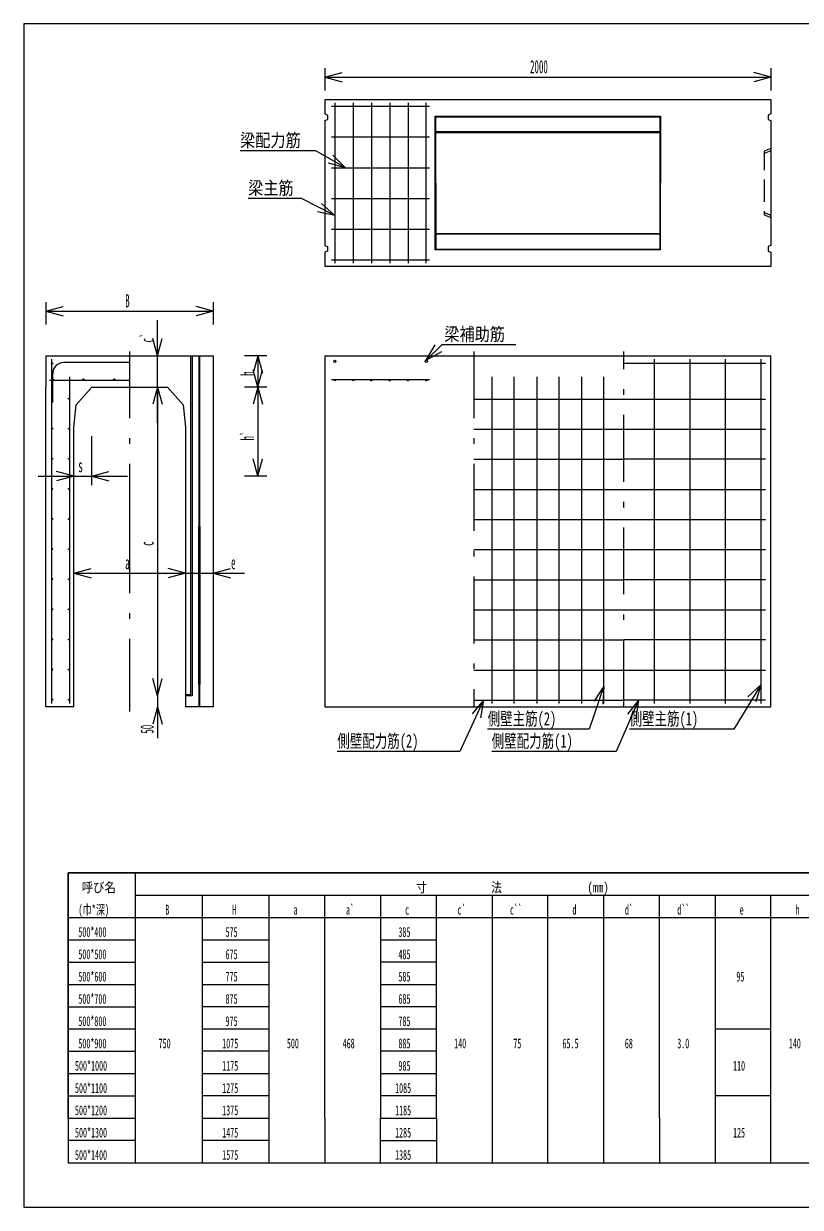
# Model space of a CAD drawing. Units: millimetres, scale not verified. Extents: x 255 to 7715, y 190 to 5500.
# Drawn here: x 255 to 3737, y 190 to 5500 of the extents above; entities that cross this region are included whole.
import ezdxf
from ezdxf.enums import TextEntityAlignment as Align

# ---------------------------------------------------------------- set-up
doc = ezdxf.new("R2010")
doc.units = ezdxf.units.MM
doc.header["$LTSCALE"] = 10
doc.linetypes.add('USER1', pattern=[50.5, 30, -9, 2.5, -9])
doc.linetypes.add('USER2', pattern=[12.6, 8.4, -4.2])
for name, color, linetype, lineweight in [('1', 7, 'Continuous', 18), ('10', 3, 'Continuous', 18), ('17', 7, 'Continuous', 18), ('18', 7, 'Continuous', 18), ('2', 7, 'Continuous', 18), ('6', 7, 'Continuous', 18), ('8', 6, 'Continuous', 18)]:
    doc.layers.add(name, color=color, linetype=linetype, lineweight=lineweight)
doc.styles.add('ＭＳ ゴシック', font='')
doc.styles.get('ＭＳ ゴシック').set_extended_font_data('MS Gothic')

msp = doc.modelspace()

# ---------------------------------------------------------------- linework, layer by layer
at = {"layer": '1'}
for p, q in [((255, 5500), (255, 190)), ((7715, 5500), (255, 5500)), ((1605, 5300), (1605, 5200)), ((1605, 5260), (1682.27, 5280.71)), ((1605, 5260), (3605, 5260)), ((1605, 5260), (1682.27, 5239.29)), ((3605, 5260), (3527.73, 5280.71)), ((3605, 5260), (3527.73, 5239.29)), ((3605, 5300), (3605, 5200)), ((1605, 5160), (3605, 5160)), ((1605, 5160), (1605, 5095)), ((3605, 5160), (3605, 5095)), ((1605, 5095), (1617, 5090)), ((1605, 5065), (1617, 5070)), ((1605, 5065), (1605, 4785)), ((1617, 5090), (1617, 5070)), ((2099.5, 4785), (2099.5, 5085)), ((2099.5, 5085), (3110.5, 5085)), ((2102.5, 4785), (2102.5, 5082)), ((2102.5, 5082), (3107.5, 5082)), ((3107.5, 5082), (3107.5, 4785)), ((3110.5, 5085), (3110.5, 4785)), ((3605, 5095), (3593, 5090)), ((3593, 5090), (3593, 5070)), ((3593, 5070), (3605, 5065)), ((3605, 5065), (3605, 4785)), ((3107.5, 5015), (2102.5, 5015)), ((2102.5, 5012), (3107.5, 5012)), ((1605, 4785), (1605, 4505)), ((2099.5, 4485), (2099.5, 4785)), ((2102.5, 4785), (2102.5, 4488)), ((3107.5, 4785), (3107.5, 4488)), ((3110.5, 4485), (3110.5, 4785)), ((3605, 4785), (3605, 4505)), ((2102.5, 4558), (3107.5, 4558)), ((3107.5, 4555), (2102.5, 4555)), ((1605, 4505), (1617, 4500)), ((1617, 4480), (1605, 4475)), ((1605, 4475), (1605, 4410)), ((1617, 4500), (1617, 4480)), ((3110.5, 4485), (2099.5, 4485)), ((2102.5, 4488), (3107.5, 4488)), ((3605, 4505), (3593, 4500)), ((3593, 4500), (3593, 4480)), ((3593, 4480), (3605, 4475)), ((3605, 4475), (3605, 4410)), ((3605, 4410), (1605, 4410)), ((355, 4250), (355, 4150)), ((1105, 4250), (1105, 4150)), ((355, 4210), (432.27, 4230.71)), ((355, 4210), (1105, 4210)), ((355, 4210), (432.27, 4189.29)), ((1105, 4210), (1027.73, 4230.71)), ((1105, 4210), (1027.73, 4189.29)), ((855, 3710), (855, 4170)), ((855, 4010), (834.29, 4087.27)), ((855, 4010), (875.71, 4087.27)), ((2060, 3990), (2130.49, 4060)), ((2060, 3990), (2100.24, 4059.14)), ((2130.49, 4060), (2460.64, 4060)), ((355, 4010), (1105, 4010)), ((355, 4010), (355, 3870)), ((1005, 3245), (1005, 4010)), ((1010, 4010), (1010, 3245)), ((1040, 4010), (1040, 3245)), ((1045, 3245), (1045, 4010)), ((1105, 4010), (1105, 3870)), ((1345, 4010), (1245, 4010)), ((1305, 4010), (1284.29, 3932.73)), ((1305, 4010), (1305, 3870)), ((1305, 4010), (1325.71, 3932.73)), ((1605, 4010), (3605, 4010)), ((1605, 4010), (1605, 3135)), ((2060, 3990), (2129.42, 4029.76)), ((3605, 3135), (3605, 4010)), ((385, 3800), (385, 3930)), ((730, 3980), (435, 3980)), ((1305, 3870), (1284.29, 3947.27)), ((1305, 3870), (1325.71, 3947.27)), ((355, 2435), (355, 3870)), ((490, 3790), (560, 3870)), ((560, 3870), (900, 3870)), ((855, 3870), (834.29, 3792.73)), ((855, 3870), (834.29, 3792.73)), ((855, 3870), (875.71, 3792.73)), ((855, 3870), (855, 2485)), ((855, 3870), (875.71, 3792.73)), ((900, 3870), (970, 3790)), ((1105, 3870), (1105, 2435)), ((1345, 3870), (1245, 3870)), ((1345, 3870), (1245, 3870)), ((1305, 3870), (1284.29, 3792.73)), ((1305, 3870), (1305, 3470)), ((1305, 3870), (1325.71, 3792.73)), ((480, 3690), (490, 3790)), ((970, 3790), (980, 3690)), ((480, 2535), (480, 3690)), ((980, 3690), (980, 2535)), ((480, 3430), (480, 3650)), ((560, 3430), (560, 3650)), ((1305, 3470), (1284.29, 3547.27)), ((1305, 3470), (1325.71, 3547.27)), ((320, 3470), (720, 3470)), ((480, 3470), (402.73, 3490.71)), ((480, 3470), (402.73, 3449.29)), ((560, 3470), (637.27, 3490.71)), ((560, 3470), (637.27, 3449.29)), ((1345, 3470), (1245, 3470)), ((1005, 2535), (1005, 3245)), ((1010, 3245), (1010, 2535)), ((1040, 2535), (1040, 3245)), ((1045, 3245), (1045, 2535)), ((1605, 3135), (1605, 2435)), ((3605, 2435), (3605, 3135)), ((480, 3035), (557.27, 3055.71)), ((480, 3035), (980, 3035)), ((480, 3035), (557.27, 3014.29)), ((820, 3035), (1245, 3035)), ((980, 3035), (902.73, 3055.71)), ((980, 3035), (902.73, 3055.71)), ((980, 3035), (902.73, 3014.29)), ((980, 3035), (902.73, 3014.29)), ((1105, 3035), (1182.27, 3055.71)), ((1105, 3035), (1182.27, 3014.29)), ((855, 2645), (855, 2295)), ((855, 2485), (834.29, 2562.27)), ((855, 2485), (834.29, 2562.27)), ((855, 2485), (875.71, 2562.27)), ((855, 2485), (875.71, 2562.27)), ((480, 2435), (480, 2535)), ((980, 2535), (980, 2435)), ((1005, 2490), (1005, 2535)), ((1010, 2535), (1010, 2485)), ((1040, 2535), (1040, 2435)), ((1045, 2435), (1045, 2535)), ((980, 2490), (1005, 2490)), ((1010, 2485), (980, 2485)), ((480, 2435), (355, 2435)), ((855, 2435), (834.29, 2357.73)), ((855, 2435), (875.71, 2357.73)), ((1105, 2435), (980, 2435)), ((1605, 2435), (3605, 2435)), ((455, 1690), (5855, 1690)), ((455, 590), (455, 1690)), ((455, 1690), (455, 390)), ((5855, 1690), (455, 1690)), ((755, 1690), (755, 590)), ((755, 1690), (755, 590)), ((755, 1590), (4355, 1590)), ((1055, 1590), (1055, 590)), ((1355, 590), (1355, 1590)), ((1605, 590), (1605, 1590)), ((1855, 1590), (1855, 590)), ((2105, 590), (2105, 1590)), ((2355, 1590), (2355, 590)), ((2605, 590), (2605, 1590)), ((2855, 1590), (2855, 590)), ((3105, 590), (3105, 1590)), ((3355, 1590), (3355, 590)), ((3605, 590), (3605, 1590)), ((455, 1490), (5855, 1490)), ((455, 1490), (5855, 1490)), ((455, 1390), (755, 1390)), ((1055, 1390), (1355, 1390)), ((1855, 1390), (2105, 1390)), ((455, 1290), (755, 1290)), ((1055, 1290), (1355, 1290)), ((2105, 1290), (1855, 1290)), ((455, 1190), (755, 1190)), ((1055, 1190), (1355, 1190)), ((1855, 1190), (2105, 1190)), ((455, 1090), (755, 1090)), ((1355, 1090), (1055, 1090)), ((2105, 1090), (1855, 1090)), ((455, 990), (755, 990)), ((1055, 990), (1355, 990)), ((1855, 990), (2105, 990)), ((3355, 990), (3605, 990)), ((455, 890), (755, 890)), ((1355, 890), (1055, 890)), ((2105, 890), (1855, 890)), ((455, 790), (755, 790)), ((1055, 790), (1355, 790)), ((1855, 790), (2105, 790)), ((455, 690), (755, 690)), ((1355, 690), (1055, 690)), ((2105, 690), (1855, 690)), ((3605, 690), (3355, 690)), ((455, 590), (755, 590)), ((755, 590), (755, 390)), ((1055, 590), (1055, 390)), ((1055, 590), (1355, 590)), ((1355, 390), (1355, 590)), ((1605, 590), (1605, 390)), ((1855, 390), (1855, 590)), ((1855, 590), (2105, 590)), ((2105, 590), (2105, 390)), ((2355, 590), (2355, 390)), ((2605, 390), (2605, 590)), ((2855, 590), (2855, 390)), ((3105, 590), (3105, 390)), ((3355, 590), (3355, 390)), ((3605, 390), (3605, 590)), ((755, 490), (455, 490)), ((1355, 490), (1055, 490)), ((1855, 490), (2105, 490)), ((455, 390), (5855, 390)), ((255, 190), (7715, 190))]:
    msp.add_line(p, q, dxfattribs=at)
at = {"layer": '1', "linetype": 'USER2'}
for p, q in [((3605, 4940), (3575, 4927.5)), ((3605, 4930), (3575, 4917.5)), ((3575, 4927.5), (3575, 4785)), ((3575, 4785), (3575, 4642.5)), ((3605, 4640), (3575, 4652.5)), ((3575, 4642.5), (3605, 4630))]:
    msp.add_line(p, q, dxfattribs=at)
at = {"layer": '1', "linetype": 'USER1'}
for p, q in [((730, 4030), (730, 3245)), ((2273, 4030), (2273, 2435)), ((2945, 2435), (2945, 4030)), ((730, 3245), (730, 2535)), ((730, 2535), (730, 2415))]:
    msp.add_line(p, q, dxfattribs=at)
at = {"layer": '1'}
for centre in [(1650, 3985), (2060, 3985)]:
    msp.add_circle(centre, 5, dxfattribs=at)
msp.add_arc((435, 3930), 50, 90, 180, dxfattribs=at)
at = {"layer": '10'}
for p, q in [((1650, 5145), (1650, 4425)), ((1732, 5145), (1732, 4425)), ((1814, 5145), (1814, 4425)), ((1896, 5145), (1896, 4425)), ((1978, 5145), (1978, 4425)), ((2060, 4425), (2060, 5145)), ((1500.17, 4716), (1261.3, 4716)), ((1650, 4638.76), (1500.17, 4716)), ((1650, 4638.76), (1590.8, 4692.57)), ((1650, 4638.76), (1571.83, 4655.77)), ((370, 3900), (730, 3900)), ((460, 3916), (460, 2450)), ((2354, 3916), (2354, 2450)), ((2454.5, 2450), (2454.5, 3916)), ((2555, 3916), (2555, 2450)), ((2655.5, 2450), (2655.5, 3916)), ((2756, 3916), (2756, 2450)), ((2856.5, 2450), (2856.5, 3916)), ((2856.5, 2527.69), (2790.24, 2335)), ((2856.5, 2527.69), (2811.79, 2461.35)), ((2856.5, 2527.69), (2850.95, 2447.88)), ((2790.24, 2335), (2335, 2335))]:
    msp.add_line(p, q, dxfattribs=at)
for centre in [(1650, 3900), (1732, 3900), (1814, 3900), (1896, 3900), (1978, 3900), (2060, 3900)]:
    msp.add_circle(centre, 3, dxfattribs=at)
at = {"layer": '17'}
for p, q in [((2945, 3816), (3580, 3816)), ((2945, 3680.9), (3580, 3680.9)), ((3580, 3545.8), (2945, 3545.8)), ((2945, 3410.7), (3580, 3410.7)), ((2945, 3275.6), (3580, 3275.6)), ((2945, 3140.5), (3580, 3140.5)), ((3580, 3005.4), (2945, 3005.4)), ((2945, 2870.3), (3580, 2870.3)), ((3580, 2735.2), (2945, 2735.2)), ((2945, 2600.1), (3580, 2600.1)), ((3011.66, 2465), (2911.44, 2235)), ((3580, 2465), (2945, 2465)), ((3011.66, 2465), (2961.81, 2402.43)), ((3011.66, 2465), (2999.77, 2385.89)), ((2911.44, 2235), (2353.1, 2235))]:
    msp.add_line(p, q, dxfattribs=at)
for centre in [(382.5, 3975), (382.5, 3818.5), (382.5, 3683.4), (382.5, 3548.3), (382.5, 3413.2), (382.5, 3278.1), (382.5, 3143), (382.5, 3007.9), (382.5, 2872.8), (382.5, 2737.7), (382.5, 2602.6), (382.5, 2467.5)]:
    msp.add_circle(centre, 2.5, dxfattribs=at)
at = {"layer": '18'}
for p, q in [((380, 3995), (380, 2450)), ((3082.4, 2450), (3082.4, 3995)), ((3241.6, 3995), (3241.6, 2450)), ((3400.8, 2450), (3400.8, 3995)), ((3560, 3995), (3560, 2450)), ((3560, 2534.68), (3438.19, 2335)), ((3560, 2534.68), (3502.08, 2479.5)), ((3560, 2534.68), (3537.43, 2457.93)), ((3438.19, 2335), (2971.13, 2335))]:
    msp.add_line(p, q, dxfattribs=at)
at = {"layer": '2'}
msp.add_line((2945, 3977.5), (3580, 3977.5), dxfattribs=at)
at = {"layer": '6'}
for p, q in [((1635, 5130), (2075, 5130)), ((1635, 4992), (2075, 4992)), ((1565, 4930), (1225, 4930)), ((1698.29, 4854), (1565, 4930)), ((1698.29, 4854), (1641.41, 4910.26)), ((1698.29, 4854), (1620.9, 4874.29)), ((1635, 4854), (2075, 4854)), ((1635, 4716), (2075, 4716)), ((1635, 4578), (2075, 4578)), ((1635, 4440), (2075, 4440)), ((1635, 3903), (2075, 3903))]:
    msp.add_line(p, q, dxfattribs=at)
for centre in [(385, 3903), (523, 3903), (661, 3903)]:
    msp.add_circle(centre, 3, dxfattribs=at)
at = {"layer": '8'}
for p, q in [((2273, 3816), (2945, 3816)), ((2273, 3680.9), (2945, 3680.9)), ((2273, 3545.8), (2945, 3545.8)), ((2273, 3410.7), (2945, 3410.7)), ((2273, 3275.6), (2945, 3275.6)), ((2273, 3140.5), (2945, 3140.5)), ((2273, 3005.4), (2945, 3005.4)), ((2273, 2870.3), (2945, 2870.3)), ((2273, 2735.2), (2945, 2735.2)), ((2273, 2600.1), (2945, 2600.1)), ((2317.1, 2465), (2209.88, 2235)), ((2317.1, 2465), (2265.68, 2403.71)), ((2273, 2465), (2945, 2465)), ((2317.1, 2465), (2303.22, 2386.21)), ((2209.88, 2235), (1660.87, 2235))]:
    msp.add_line(p, q, dxfattribs=at)
for centre in [(458, 3818), (458, 3682.9), (458, 3547.8), (458, 3412.7), (458, 3277.6), (458, 3142.5), (458, 3007.4), (458, 2872.3), (458, 2737.2), (458, 2602.1), (458, 2467)]:
    msp.add_circle(centre, 2, dxfattribs=at)

# ---------------------------------------------------------------- texts
at = {"layer": '1', "style": 'ＭＳ ゴシック'}
for s, height, width, p in [('2000', 58.65, 0.5, (2525, 5260)), ('B', 58.65, 0.5, (710, 4210)), ('梁補助筋', 58.65, 0.85, (2140.64, 4060)), ('s', 58.65, 0.5, (500, 3470)), ('a', 58.65, 0.5, (710, 3035)), ('e', 58.65, 0.5, (1185, 3035)), ('呼び名', 43.99, 0.85, (515, 1590)), ('寸\u3000\u3000    \u3000\u3000法\u3000        \u3000\u3000\u3000(mm)', 43.99, 0.8, (2015, 1590)), ('(巾*深)', 43.99, 0.65, (500, 1490)), ('B', 43.99, 0.5, (890, 1490)), ('H', 43.99, 0.5, (1190, 1490)), ('a`', 43.99, 0.5, (1700, 1490)), ('c`', 43.99, 0.5, (2200, 1490)), ('c``', 43.99, 0.5, (2435, 1490)), ('d', 43.99, 0.5, (2715, 1490)), ('d`', 43.99, 0.5, (2950, 1490)), ('d``', 43.99, 0.5, (3185, 1490)), ('h', 43.99, 0.5, (3715, 1490)), ('a', 43.99, 0.5, (1465, 1490)), ('c', 43.99, 0.5, (1965, 1490)), ('e', 43.99, 0.5, (3465, 1490)), ('500*400', 43.99, 0.5, (500, 1390)), ('575', 43.99, 0.5, (1160, 1390)), ('385', 43.99, 0.5, (1935, 1390)), ('500*500', 43.99, 0.5, (500, 1290)), ('675', 43.99, 0.5, (1160, 1290)), ('485', 43.99, 0.5, (1935, 1290)), ('500*600', 43.99, 0.5, (500, 1190)), ('775', 43.99, 0.5, (1160, 1190)), ('585', 43.99, 0.5, (1935, 1190)), ('95', 43.99, 0.5, (3450, 1190)), ('500*700', 43.99, 0.5, (500, 1090)), ('875', 43.99, 0.5, (1160, 1090)), ('685', 43.99, 0.5, (1935, 1090)), ('500*800', 43.99, 0.5, (500, 990)), ('975', 43.99, 0.5, (1160, 990)), ('785', 43.99, 0.5, (1935, 990)), ('500*900', 43.99, 0.5, (500, 890)), ('750', 43.99, 0.5, (860, 890)), ('1075', 43.99, 0.5, (1145, 890)), ('500', 43.99, 0.5, (1435, 890)), ('468', 43.99, 0.5, (1685, 890)), ('885', 43.99, 0.5, (1935, 890)), ('140', 43.99, 0.5, (2185, 890)), ('75', 43.99, 0.5, (2450, 890)), ('65.5', 43.99, 0.55, (2670, 890)), ('68', 43.99, 0.5, (2950, 890)), ('3.0', 43.99, 0.6, (3185, 890)), ('140', 43.99, 0.5, (3685, 890)), ('500*1000', 43.99, 0.5, (485, 790)), ('1175', 43.99, 0.5, (1145, 790)), ('985', 43.99, 0.5, (1935, 790)), ('110', 43.99, 0.5, (3435, 790)), ('500*1100', 43.99, 0.5, (485, 690)), ('1275', 43.99, 0.5, (1145, 690)), ('1085', 43.99, 0.5, (1920, 690)), ('500*1200', 43.99, 0.5, (485, 590)), ('1375', 43.99, 0.5, (1145, 590)), ('1185', 43.99, 0.5, (1920, 590)), ('500*1300', 43.99, 0.5, (485, 490)), ('1475', 43.99, 0.5, (1145, 490)), ('1285', 43.99, 0.5, (1920, 490)), ('125', 43.99, 0.5, (3435, 490)), ('500*1400', 43.99, 0.5, (485, 390)), ('1575', 43.99, 0.5, (1145, 390)), ('1385', 43.99, 0.5, (1920, 390))]:
    msp.add_text(s, height=height, dxfattribs=dict(at, width=width)).set_placement(p, align=Align.BOTTOM_LEFT)
at = {"layer": '1', "style": 'ＭＳ ゴシック', "width": 0.5}
for s, p in [('c`', (855, 4070)), ('h', (1305, 3920)), ('h`', (1305, 3630)), ('c', (855, 3157.5)), ('50', (855, 2315))]:
    msp.add_text(s, height=58.65, rotation=90, dxfattribs=at).set_placement(p, align=Align.BOTTOM_LEFT)
at = {"layer": '10', "color": 7, "style": 'ＭＳ ゴシック'}
for s, width, p in [('梁主筋', 0.85, (1261.3, 4716)), ('側壁主筋(2)', 0.7, (2335, 2335))]:
    msp.add_text(s, height=58.65, dxfattribs=dict(at, width=width)).set_placement(p, align=Align.BOTTOM_LEFT)
at = {"layer": '17', "style": 'ＭＳ ゴシック', "width": 0.7}
msp.add_text('側壁配力筋(1)', height=58.65, dxfattribs=at).set_placement((2353.1, 2235), align=Align.BOTTOM_LEFT)
at = {"layer": '18', "style": 'ＭＳ ゴシック', "width": 0.7}
msp.add_text('側壁主筋(1)', height=58.65, dxfattribs=at).set_placement((2971.13, 2335), align=Align.BOTTOM_LEFT)
at = {"layer": '6', "style": 'ＭＳ ゴシック', "width": 0.85}
msp.add_text('梁配力筋', height=58.65, dxfattribs=at).set_placement((1225, 4930), align=Align.BOTTOM_LEFT)
at = {"layer": '8', "color": 7, "style": 'ＭＳ ゴシック', "width": 0.7}
msp.add_text('側壁配力筋(2)', height=58.65, dxfattribs=at).set_placement((1660.87, 2235), align=Align.BOTTOM_LEFT)

doc.saveas('drawing.dxf')
